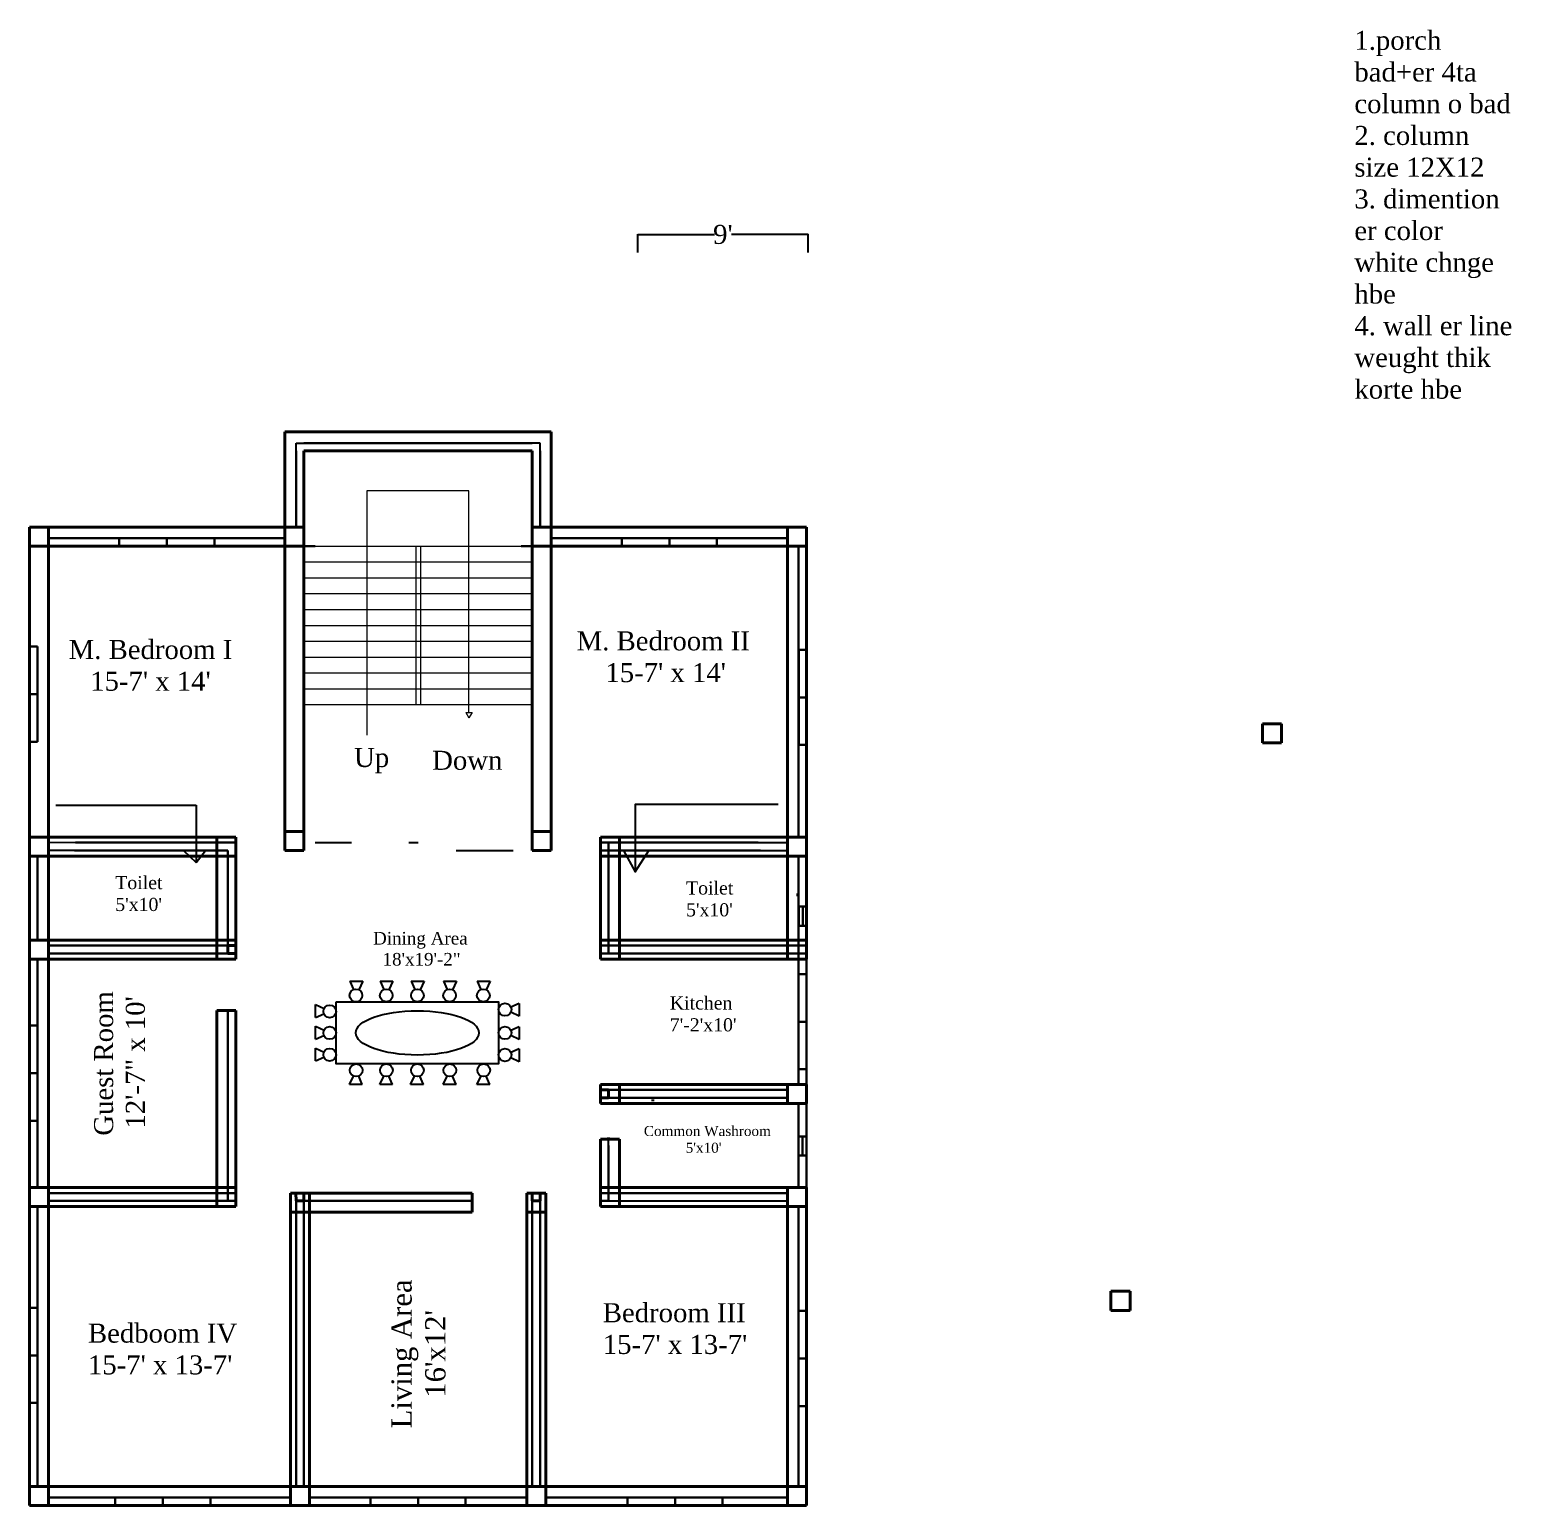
# Model space of a CAD drawing. Header units: inches. Extents: x -79350 to 491628, y -93215 to 155882.
# Drawn here: x 4315 to 5250, y -9090 to -8159 of the extents above; entities that cross this region are included whole.
import ezdxf

# ---------------------------------------------------------------- set-up
doc = ezdxf.new("R2010")
doc.units = ezdxf.units.IN
doc.header["$MEASUREMENT"] = 0
doc.layers.get('0').update_dxf_attribs({"lineweight": 30})
doc.layers.add('Column', color=1, linetype='Continuous', lineweight=30)
doc.layers.add('Letter', color=7, linetype='Continuous', lineweight=20)
doc.layers.add('Door', color=7, linetype='Continuous', lineweight=40, true_color=0x763422)
doc.layers.add('Window', color=7, linetype='Continuous', lineweight=30, true_color=0x6b99dd)
for name, color, linetype in [('Furnitures', 30, 'Continuous'), ('Stairs', 7, 'Continuous'), ('Wall', 7, 'Continuous')]:
    doc.layers.add(name, color=color, linetype=linetype)
doc.styles.get("Standard").update_dxf_attribs({"font": 'times.ttf', "height": 12})
doc.dimstyles.get("Standard").update_dxf_attribs({"dimtxt": 0.1805, "dimasz": 0.18, "dimexe": 0.18, "dimexo": 0.0625, "dimgap": 0.09, "dimtad": 0, "dimdec": 0, "dimzin": 0, "dimdsep": 46, "dimlunit": 3, "dimtxsty": 'Standard', "dimblk": 'OPEN90', "dimcen": 0.09, "dimadec": 0, "dimazin": 0, "dimtfac": 1, "dimtdec": 0, "dimtofl": 0, "dimtmove": 0, "dimatfit": 3, "dimldrblk": 'OPEN90', "dimfxl": 1, "dimtolj": 1, "dimtzin": 0, "dimarcsym": 0})

# ---------------------------------------------------------------- blocks, each defined once
blk = doc.blocks.new('_Open90')
at = {"color": 0, "linetype": 'ByBlock', "lineweight": -2}
for p, q in [((0, 0), (-1, 0)), ((-0.5, 0.5), (0, 0)), ((0, 0), (-0.5, -0.5))]:
    blk.add_line(p, q, dxfattribs=at)
blk = doc.blocks.new('*D200')
at = {"layer": 'Defpoints', "color": 0, "transparency": 16777216}
for p in [(4806, -8288.5), (4698.5, -8300), (4806, -8300)]:
    blk.add_point(p, dxfattribs=at)
at = {"layer": 'Furnitures', "color": 0, "lineweight": -2, "transparency": 16777216}
for p, q in [((4698.5, -8299.94), (4698.5, -8288.32)), ((4698.68, -8288.5), (4746.86, -8288.5)), ((4805.82, -8288.5), (4757.64, -8288.5)), ((4806, -8299.94), (4806, -8288.32))]:
    blk.add_line(p, q, dxfattribs=at)
at = {"layer": 'Furnitures', "color": 0, "lineweight": -2, "transparency": 16777216, "xscale": 0.18, "yscale": 0.18, "zscale": 0.18, "rotation": 180}
blk.add_blockref('_Open90', (4698.5, -8288.5), dxfattribs=at)
at = {"layer": 'Furnitures', "color": 0, "lineweight": -2, "transparency": 16777216, "xscale": 0.18, "yscale": 0.18, "zscale": 0.18}
blk.add_blockref('_Open90', (4806, -8288.5), dxfattribs=at)
at = {"layer": 'Furnitures', "color": 0, "transparency": 16777216, "insert": (4752.25, -8288.5), "char_height": 12, "attachment_point": 5}
blk.add_mtext("\\A1;9'", dxfattribs=at)

msp = doc.modelspace()

# ---------------------------------------------------------------- linework, layer by layer
for p, q in [((4488, -8420), (4632, -8420)), ((4632, -8420), (4632, -8420)), ((4483, -8473), (4483, -8424.96)), ((4488, -8480), (4488, -8424.96)), ((4488, -8425), (4632, -8425)), ((4632, -8480), (4632, -8424.96)), ((4637, -8473), (4637, -8424.96)), ((4315, -8485), (4315, -8480)), ((4315, -8485), (4315, -9085)), ((4476, -8480), (4327, -8480)), ((4488, -8485), (4327, -8485)), ((4488, -8480), (4488, -8485)), ((4488, -8485), (4488, -8672)), ((4495, -8485), (4488, -8485)), ((4625, -8485), (4632, -8485)), ((4632, -8480), (4632, -8485)), ((4632, -8672), (4632, -8485)), ((4800, -8485), (4632, -8485)), ((4793, -8480), (4644, -8480)), ((4800, -8668.5), (4800, -8485)), ((4805, -8485), (4805, -8480)), ((4805, -9085), (4805, -8485)), ((4445, -8672), (4344, -8672)), ((4344, -8672), (4440, -8672)), ((4488, -8672), (4487.88, -8672)), ((4774.58, -8672), (4675, -8672)), ((4320, -8680.5), (4320, -8733.5)), ((4440, -8677), (4343.33, -8677)), ((4343.33, -8677), (4440, -8677)), ((4440, -8677), (4440, -8742)), ((4445, -8677), (4445, -8742)), ((4776, -8677), (4675, -8677)), ((4675, -8677), (4675, -8742)), ((4776, -8677), (4680, -8677)), ((4680, -8677), (4680, -8737)), ((4800, -8824.5), (4800, -8680.5)), ((4327, -8737), (4440, -8737)), ((4800, -8737), (4680, -8737)), ((4320, -8745.5), (4320, -8889.5)), ((4327, -8742), (4440, -8742)), ((4800, -8742), (4680, -8742)), ((4440, -8778), (4440, -8893)), ((4445, -8778), (4445, -8893)), ((4680, -8828), (4793, -8828)), ((4680, -8833), (4793, -8833)), ((4800, -8889.5), (4800, -8836.5)), ((4675, -8863), (4675, -8893)), ((4680, -8863), (4680, -8893)), ((4327, -8893), (4445, -8893)), ((4482.99, -8893), (4488, -8893)), ((4632, -8893), (4637, -8893)), ((4675, -8893), (4793, -8893)), ((4320, -8901.5), (4320, -9078)), ((4327, -8898), (4445, -8898)), ((4483, -8898), (4483, -9078)), ((4488, -8898), (4488, -9078)), ((4488, -8898), (4594.01, -8898)), ((4632, -9078), (4632, -8898)), ((4637, -9078), (4637, -8898)), ((4800, -9078), (4800, -8901.5)), ((4315, -9085), (4315, -9090)), ((4320, -9090), (4315, -9090)), ((4320, -9090), (4800, -9090)), ((4327, -9085), (4479.5, -9085)), ((4491.5, -9085), (4628.5, -9085)), ((4640.5, -9085), (4793, -9085)), ((4800, -9090), (4805, -9090)), ((4805, -9085), (4805, -9090))]:
    msp.add_line(p, q)
at = {"lineweight": 20}
for p, q in [((4592.1, -8450.07), (4527.61, -8450.07)), ((4527.61, -8450.07), (4527.61, -8604.24)), ((4592.1, -8589.97), (4592.1, -8450.07)), ((4495, -8485), (4625, -8485)), ((4558.5, -8485), (4558.5, -8585)), ((4561.5, -8485), (4561.5, -8585)), ((4488, -8495), (4632, -8495)), ((4488, -8505), (4632, -8505)), ((4488, -8515), (4632, -8515)), ((4488, -8525), (4632, -8525)), ((4488, -8535), (4632, -8535)), ((4488, -8545), (4632, -8545)), ((4488, -8555), (4632, -8555)), ((4488, -8565), (4632, -8565)), ((4488, -8575), (4632, -8575)), ((4488, -8585), (4632, -8585)), ((4590.06, -8589.97), (4594.1, -8589.97)), ((4590.06, -8589.97), (4592.1, -8593.4)), ((4594.1, -8589.97), (4592.1, -8593.4))]:
    msp.add_line(p, q, dxfattribs=at)
at = {"color": 200, "lineweight": 20}
msp.add_line((4592.1, -8593.4), (4592.1, -8593.4), dxfattribs=at)
at = {"color": 39, "lineweight": 25}
for p, q in [((4516.92, -8759.45), (4525.06, -8759.45)), ((4516.92, -8759.45), (4519.22, -8764.75)), ((4525.06, -8759.45), (4522.53, -8764.8)), ((4536.02, -8759.4), (4544.15, -8759.4)), ((4536.02, -8759.4), (4538.31, -8764.71)), ((4544.15, -8759.4), (4541.62, -8764.76)), ((4555.65, -8759.4), (4563.79, -8759.4)), ((4555.65, -8759.4), (4557.95, -8764.71)), ((4563.79, -8759.4), (4561.26, -8764.76)), ((4576, -8759.4), (4584.13, -8759.4)), ((4576, -8759.4), (4578.29, -8764.71)), ((4584.13, -8759.4), (4581.6, -8764.76)), ((4597.25, -8759.4), (4605.38, -8759.4)), ((4597.25, -8759.4), (4599.55, -8764.71)), ((4605.38, -8759.4), (4602.85, -8764.76)), ((4495.3, -8782.33), (4495.3, -8774.2)), ((4495.3, -8774.2), (4500.66, -8776.73)), ((4623.78, -8773.43), (4618.48, -8775.73)), ((4623.78, -8773.43), (4623.78, -8781.57)), ((4495.3, -8782.33), (4500.6, -8780.04)), ((4623.78, -8781.57), (4618.43, -8779.04)), ((4495.3, -8795.89), (4495.3, -8787.76)), ((4495.3, -8787.76), (4500.66, -8790.29)), ((4495.3, -8795.89), (4500.6, -8793.59)), ((4623.78, -8796.25), (4618.43, -8793.71)), ((4623.78, -8788.11), (4618.48, -8790.41)), ((4623.78, -8788.11), (4623.78, -8796.25)), ((4495.3, -8809.71), (4495.3, -8801.57)), ((4495.3, -8801.57), (4500.66, -8804.1)), ((4623.78, -8802.07), (4618.48, -8804.37)), ((4623.78, -8802.07), (4623.78, -8810.21)), ((4495.3, -8809.71), (4500.6, -8807.41)), ((4623.78, -8810.21), (4618.43, -8807.68)), ((4516.69, -8824.6), (4519.22, -8819.24)), ((4524.82, -8824.6), (4522.53, -8819.29)), ((4535.79, -8824.6), (4538.32, -8819.24)), ((4543.93, -8824.6), (4541.63, -8819.29)), ((4555.3, -8824.6), (4557.83, -8819.24)), ((4563.43, -8824.6), (4561.14, -8819.29)), ((4575.77, -8824.6), (4578.3, -8819.24)), ((4583.91, -8824.6), (4581.61, -8819.29)), ((4597.15, -8824.6), (4599.68, -8819.24)), ((4605.29, -8824.6), (4602.99, -8819.29)), ((4524.82, -8824.6), (4516.69, -8824.6)), ((4543.93, -8824.6), (4535.79, -8824.6)), ((4563.43, -8824.6), (4555.3, -8824.6)), ((4583.91, -8824.6), (4575.77, -8824.6)), ((4605.29, -8824.6), (4597.15, -8824.6))]:
    msp.add_line(p, q, dxfattribs=at)
msp.add_lwpolyline([(4508.3, -8772.4), (4610.79, -8772.4), (4610.79, -8811.6), (4508.3, -8811.6)], close=True, dxfattribs=at)
for centre in [(4520.81, -8768.43), (4539.91, -8768.39), (4559.54, -8768.39), (4579.89, -8768.39), (4601.14, -8768.39), (4504.29, -8778.44), (4614.8, -8777.32), (4504.29, -8792), (4614.8, -8792), (4504.29, -8805.82), (4614.8, -8805.96), (4520.93, -8815.61), (4540.04, -8815.61), (4559.54, -8815.61), (4580.02, -8815.61), (4601.4, -8815.61)]:
    msp.add_circle(centre, 4.01, dxfattribs=at)
at = {"layer": 'Column'}
for p, q in [((4632, -8420), (4632, -8420)), ((4315, -8484.96), (4315, -8480)), ((4488, -8484.96), (4483, -8484.96)), ((4488, -8480), (4488, -8484.96)), ((4632, -8484.96), (4632, -8480)), ((4637, -8484.96), (4632, -8484.96)), ((4805, -8484.96), (4800, -8484.96)), ((4805, -8480), (4805, -8484.96)), ((4315, -8676.96), (4315, -8672)), ((4488, -8677), (4488, -8672)), ((4632, -8671.71), (4632, -8677)), ((4680, -8672), (4675, -8672)), ((4675, -8672), (4675, -8677)), ((4680, -8672), (4680, -8677)), ((4805, -8672), (4805, -8677)), ((4675, -8677), (4680, -8677)), ((4315, -8737), (4315, -8742)), ((4440, -8742), (4440, -8737)), ((4445, -8737), (4445, -8742)), ((4679.99, -8737), (4674.99, -8737)), ((4674.99, -8737), (4674.99, -8742)), ((4679.99, -8737), (4679.99, -8742)), ((4805, -8737), (4800, -8737)), ((4800, -8737), (4800, -8742)), ((4805, -8737), (4805, -8742)), ((4674.99, -8742), (4679.99, -8742)), ((4680, -8742), (4680, -8742.05)), ((4800, -8742), (4805, -8742)), ((4675, -8828), (4680, -8828)), ((4675, -8833), (4675, -8828)), ((4680, -8828), (4680, -8833)), ((4805, -8828), (4805, -8833)), ((4680, -8833), (4675, -8833)), ((4315, -8893), (4315, -8898)), ((4440, -8893), (4445, -8893)), ((4440, -8897.96), (4440, -8893)), ((4445, -8893), (4445, -8897.96)), ((4482.99, -8893), (4488, -8893)), ((4483, -8898), (4482.99, -8893)), ((4488, -8893), (4488, -8898)), ((4632, -8893), (4637, -8893)), ((4632, -8893), (4632, -8898)), ((4637, -8893), (4637, -8898)), ((4675, -8893), (4680, -8893)), ((4675, -8897.96), (4675, -8893)), ((4680, -8893), (4680, -8897.96)), ((4805, -8893), (4805, -8898)), ((4445, -8897.96), (4440, -8897.96)), ((4488, -8898), (4483, -8898)), ((4637, -8898), (4632, -8898)), ((4680, -8897.96), (4675, -8897.96)), ((4315, -9085), (4315, -9090)), ((4315, -9090), (4320, -9090)), ((4483, -9090), (4488, -9090)), ((4632, -9090), (4637, -9090)), ((4800, -9090), (4805, -9090)), ((4805, -9085), (4805, -9090))]:
    msp.add_line(p, q, dxfattribs=at)
at = {"layer": 'Column', "lineweight": 40}
for p, q in [((4327, -8473), (4315, -8473)), ((4315, -8473), (4315, -8485)), ((4327, -8485), (4327, -8473)), ((4488, -8473), (4476, -8473)), ((4476, -8473), (4476, -8485)), ((4488, -8485), (4488, -8473)), ((4644, -8473), (4632, -8473)), ((4632, -8473), (4632, -8485)), ((4644, -8485), (4644, -8473)), ((4805, -8473), (4793, -8473)), ((4793, -8473), (4793, -8485)), ((4805, -8485), (4805, -8473)), ((4315, -8480), (4315, -8485)), ((4315, -8485), (4327, -8485)), ((4327, -8485), (4327, -8480)), ((4476, -8485), (4488, -8485)), ((4632, -8485), (4644, -8485)), ((4793, -8485), (4805, -8485)), ((5104.5, -8597), (5092.5, -8597)), ((5092.5, -8597), (5092.5, -8609)), ((5104.5, -8609), (5104.5, -8597)), ((5092.5, -8609), (5104.5, -8609)), ((4327, -8668.5), (4315, -8668.5)), ((4315, -8668.5), (4315, -8680.5)), ((4327, -8680.5), (4327, -8668.5)), ((4445, -8668.5), (4433, -8668.5)), ((4433, -8668.5), (4433, -8680.5)), ((4445, -8680.5), (4445, -8668.5)), ((4488, -8665), (4476, -8665)), ((4476, -8665), (4476, -8677)), ((4488, -8665), (4488, -8677)), ((4488, -8677), (4488, -8665)), ((4632, -8677), (4632, -8665)), ((4644, -8665), (4632, -8665)), ((4632, -8665), (4632, -8677)), ((4644, -8677), (4644, -8665)), ((4687, -8668.5), (4675, -8668.5)), ((4675, -8668.5), (4675, -8680.5)), ((4687, -8680.5), (4687, -8668.5)), ((4805, -8668.5), (4793, -8668.5)), ((4793, -8668.5), (4793, -8680.5)), ((4805, -8680.5), (4805, -8668.5)), ((4315, -8680.5), (4327, -8680.5)), ((4433, -8680.5), (4445, -8680.5)), ((4476, -8677), (4488, -8677)), ((4632, -8677), (4644, -8677)), ((4675, -8680.5), (4687, -8680.5)), ((4793, -8680.5), (4805, -8680.5)), ((4327, -8733.5), (4315, -8733.5)), ((4315, -8733.5), (4315, -8745.5)), ((4327, -8745.5), (4327, -8733.5)), ((4445, -8733.5), (4433, -8733.5)), ((4433, -8733.5), (4433, -8745.5)), ((4445, -8745.5), (4445, -8733.5)), ((4686.99, -8733.5), (4674.99, -8733.5)), ((4674.99, -8733.5), (4674.99, -8745.5)), ((4686.99, -8745.5), (4686.99, -8733.5)), ((4805, -8733.5), (4793, -8733.5)), ((4793, -8733.5), (4793, -8745.5)), ((4805, -8745.5), (4805, -8733.5)), ((4315, -8745.5), (4327, -8745.5)), ((4433, -8745.5), (4445, -8745.5)), ((4674.99, -8745.5), (4686.99, -8745.5)), ((4793, -8745.5), (4805, -8745.5)), ((4687, -8824.5), (4675, -8824.5)), ((4675, -8824.5), (4675, -8836.5)), ((4687, -8836.5), (4687, -8824.5)), ((4805, -8824.5), (4793, -8824.5)), ((4793, -8824.5), (4793, -8836.5)), ((4805, -8836.5), (4805, -8824.5)), ((4675, -8836.5), (4687, -8836.5)), ((4793, -8836.5), (4805, -8836.5)), ((4327, -8889.5), (4315, -8889.5)), ((4315, -8889.5), (4315, -8901.5)), ((4327, -8901.5), (4327, -8889.5)), ((4445, -8889.48), (4433, -8889.48)), ((4433, -8889.48), (4433, -8901.48)), ((4445, -8901.48), (4445, -8889.48)), ((4491.5, -8893), (4479.5, -8893)), ((4479.5, -8893), (4479.5, -8905)), ((4491.5, -8905), (4491.5, -8893)), ((4640.5, -8893), (4628.5, -8893)), ((4628.5, -8893), (4628.5, -8905)), ((4640.5, -8905), (4640.5, -8893)), ((4687, -8889.48), (4675, -8889.48)), ((4675, -8889.48), (4675, -8901.48)), ((4687, -8901.48), (4687, -8889.48)), ((4805, -8889.5), (4793, -8889.5)), ((4793, -8889.5), (4793, -8901.5)), ((4805, -8901.5), (4805, -8889.5)), ((4315, -8901.5), (4327, -8901.5)), ((4433, -8901.48), (4445, -8901.48)), ((4479.5, -8905), (4491.5, -8905)), ((4628.5, -8905), (4640.5, -8905)), ((4675, -8901.48), (4687, -8901.48)), ((4793, -8901.5), (4805, -8901.5)), ((5009, -8955), (4997, -8955)), ((4997, -8955), (4997, -8967)), ((5009, -8967), (5009, -8955)), ((4997, -8967), (5009, -8967)), ((4327, -9078), (4315, -9078)), ((4315, -9078), (4315, -9090)), ((4327, -9090), (4327, -9078)), ((4491.5, -9078), (4479.5, -9078)), ((4479.5, -9078), (4479.5, -9090)), ((4491.5, -9090), (4491.5, -9078)), ((4640.5, -9078), (4628.5, -9078)), ((4628.5, -9078), (4628.5, -9090)), ((4640.5, -9090), (4640.5, -9078)), ((4805, -9078), (4793, -9078)), ((4793, -9078), (4793, -9090)), ((4805, -9090), (4805, -9078)), ((4315, -9090), (4327, -9090)), ((4479.5, -9090), (4491.5, -9090)), ((4628.5, -9090), (4640.5, -9090)), ((4793, -9090), (4805, -9090))]:
    msp.add_line(p, q, dxfattribs=at)
at = {"layer": 'Column', "color": 1, "lineweight": 40}
for p, q in [((4440, -8737), (4445, -8737)), ((4440, -8737), (4440, -8742)), ((4445, -8737), (4445, -8742)), ((4440, -8742), (4445, -8742))]:
    msp.add_line(p, q, dxfattribs=at)
at = {"layer": 'Door'}
for p, q in [((4315, -8672), (4315, -8676.96)), ((4488, -8672), (4488, -8677)), ((4632, -8672), (4632, -8671.71)), ((4632, -8672), (4632, -8677)), ((4805, -8672), (4805, -8677)), ((4798.58, -8705), (4799.58, -8705)), ((4440, -8742), (4440, -8737)), ((4445, -8737), (4445, -8741.77)), ((4445, -8742), (4445, -8737)), ((4680, -8828), (4675, -8828)), ((4675, -8833), (4675, -8828)), ((4680, -8833), (4680, -8828)), ((4680, -8833), (4675, -8833)), ((4675, -8833), (4680, -8833)), ((4708, -8835), (4708, -8834)), ((4675, -8859), (4680, -8859)), ((4675, -8859), (4680, -8859)), ((4680, -8858), (4680, -8859)), ((4488, -8893), (4482.99, -8893)), ((4482.99, -8893), (4482.99, -8893)), ((4483, -8898), (4482.99, -8893)), ((4488, -8898), (4488, -8893)), ((4637, -8893), (4632, -8893)), ((4632, -8893), (4632, -8898)), ((4637, -8898), (4637, -8893)), ((4483, -8898), (4488, -8898)), ((4632, -8898), (4637, -8898))]:
    msp.add_line(p, q, dxfattribs=at)
msp.add_arc((4484.27, -8894.61), 39.41, 184.88382, 184.93654, dxfattribs=at)
at = {"layer": 'Furnitures', "color": 39, "lineweight": 25}
msp.add_ellipse((4559.54, -8792), major_axis=(38.81, 0), ratio=0.360547, dxfattribs=at)
at = {"layer": 'Wall', "color": 7, "lineweight": 40}
for p, q in [((4476, -8473), (4476, -8413)), ((4476, -8413), (4644, -8413)), ((4644, -8413), (4644, -8473)), ((4488, -8473), (4488, -8425)), ((4488, -8425), (4632, -8425)), ((4632, -8425), (4632, -8473)), ((4327, -8473), (4476, -8473)), ((4644, -8473), (4793, -8473)), ((4315, -8485), (4315, -8668.5)), ((4327, -8485), (4476, -8485)), ((4327, -8485), (4327, -8668.5)), ((4476, -8485), (4476, -8665)), ((4488, -8665), (4488, -8485)), ((4632, -8484.96), (4632, -8665)), ((4644, -8484.96), (4644, -8665)), ((4793, -8485), (4644, -8485)), ((4793, -8485), (4793, -8668.5)), ((4805, -8484.96), (4805, -8668.5)), ((4433, -8668.5), (4327, -8668.5)), ((4476, -8665), (4488, -8665)), ((4644, -8665), (4632, -8665)), ((4687, -8668.5), (4793, -8668.5)), ((4315, -8680.5), (4315, -8733.5)), ((4327, -8680.5), (4327, -8733.5)), ((4327, -8680.5), (4433, -8680.5)), ((4433, -8680.5), (4433, -8733.5)), ((4445, -8680.5), (4445, -8733.5)), ((4675, -8680.5), (4675, -8733.5)), ((4687, -8680.5), (4687, -8733.5)), ((4793, -8680.5), (4687, -8680.5)), ((4793, -8680.5), (4793, -8733.5)), ((4805, -8680.5), (4805, -8733.5)), ((4433, -8733.5), (4327, -8733.5)), ((4686.99, -8733.5), (4793, -8733.5)), ((4315, -8745.5), (4315, -8889.5)), ((4327, -8745.5), (4433, -8745.5)), ((4327, -8745.5), (4327, -8889.5)), ((4793, -8745.5), (4686.99, -8745.5)), ((4433, -8889.48), (4433, -8778)), ((4433, -8778), (4445, -8778)), ((4445, -8778), (4445, -8889.48)), ((4687, -8824.5), (4793, -8824.5)), ((4793, -8836.5), (4687, -8836.5)), ((4675, -8889.48), (4675, -8859)), ((4687, -8859), (4675, -8859)), ((4687, -8889.48), (4687, -8859)), ((4327, -8889.5), (4433, -8889.48)), ((4594, -8893), (4491.5, -8893)), ((4594, -8905), (4594, -8893)), ((4793, -8889.5), (4687, -8889.5)), ((4315, -8901.5), (4315, -9078)), ((4433, -8901.48), (4327, -8901.5)), ((4327, -8901.5), (4327, -9078)), ((4479.5, -9078), (4479.5, -8905)), ((4491.5, -9078), (4491.5, -8905)), ((4491.5, -8905), (4594, -8905)), ((4628.5, -8905), (4628.5, -9078)), ((4640.5, -9078), (4640.5, -8905)), ((4793, -8901.5), (4687, -8901.5)), ((4793, -9078), (4793, -8901.5)), ((4805, -8901.5), (4805, -9078)), ((4327, -9078), (4479.5, -9078)), ((4491.5, -9078), (4628.5, -9078)), ((4640.5, -9078), (4793, -9078)), ((4327, -9090), (4479.5, -9090)), ((4628.5, -9090), (4491.5, -9090)), ((4793, -9090), (4640.5, -9090))]:
    msp.add_line(p, q, dxfattribs=at)
at = {"layer": 'Wall'}
for p, q in [((4483, -8424.96), (4483, -8420)), ((4483, -8420), (4488, -8420)), ((4637, -8420), (4632, -8420)), ((4637, -8424.96), (4637, -8420)), ((4482.88, -8485), (4482.88, -8484.96)), ((4331.5, -8648.5), (4420, -8648.5)), ((4420, -8648.5), (4420, -8684.5)), ((4344, -8672), (4327, -8672.1)), ((4445, -8677), (4445, -8672)), ((4495, -8672), (4518.08, -8672)), ((4554.08, -8672), (4560, -8672)), ((4774.58, -8672), (4793, -8672)), ((4343.33, -8677), (4327, -8677)), ((4426, -8677), (4412, -8677)), ((4412, -8677), (4420, -8684.5)), ((4420, -8684.5), (4426, -8677)), ((4584, -8677), (4620, -8677)), ((4776, -8677), (4793, -8677)), ((4440, -8778), (4445, -8778)), ((4675, -8863), (4675, -8859)), ((4680, -8863), (4680, -8859)), ((4488, -8893), (4594, -8893)), ((4594, -8897.96), (4594, -8893)), ((4680, -8897.96), (4793, -8897.96))]:
    msp.add_line(p, q, dxfattribs=at)
at = {"layer": 'Wall', "color": 1, "lineweight": 40}
for p, q in [((4315, -8677), (4315, -8672)), ((4488, -8672), (4488, -8677)), ((4315, -8742), (4315, -8737))]:
    msp.add_line(p, q, dxfattribs=at)
at = {"layer": 'Wall'}
msp.add_lwpolyline([(4787, -8648), (4697, -8648), (4697, -8690.5), (4705.5, -8677), (4689.5, -8677), (4697, -8690.5)], dxfattribs=at)
at = {"layer": 'Window'}
for p, q in [((4371.5, -8480), (4431.5, -8480)), ((4371.5, -8485), (4371.5, -8480)), ((4431.5, -8485), (4371.5, -8485)), ((4401.5, -8480), (4401.5, -8485)), ((4431.5, -8480), (4431.5, -8485)), ((4688.5, -8480), (4748.5, -8480)), ((4688.5, -8485), (4688.5, -8480)), ((4748.5, -8485), (4688.5, -8485)), ((4718.5, -8480), (4718.5, -8485)), ((4748.5, -8480), (4748.5, -8485)), ((4315, -8608.41), (4315, -8548.41)), ((4315, -8548.41), (4320, -8548.41)), ((4320, -8548.41), (4320, -8608.41)), ((4800.08, -8610.41), (4800.08, -8550.41)), ((4800.08, -8550.41), (4805.08, -8550.41)), ((4805.08, -8550.41), (4805.08, -8610.41)), ((4320, -8578.41), (4315, -8578.41)), ((4805.08, -8580.41), (4800.08, -8580.41)), ((4320, -8608.41), (4315, -8608.41)), ((4805.08, -8610.41), (4800.08, -8610.41)), ((4800.08, -8724.41), (4800.08, -8712.41)), ((4800.08, -8712.41), (4805.08, -8712.41)), ((4800.08, -8712.41), (4800.08, -8724.41)), ((4802.58, -8712.41), (4802.58, -8724.41)), ((4805.08, -8712.41), (4805.08, -8724.41)), ((4805.08, -8712.41), (4805.08, -8724.41)), ((4805.08, -8712.41), (4805.08, -8724.41)), ((4805.08, -8712.41), (4805.08, -8724.41)), ((4805.08, -8724.41), (4800.08, -8724.41)), ((4800, -8815), (4800, -8755)), ((4800, -8755), (4805, -8755)), ((4805, -8755), (4805, -8815)), ((4315, -8847.41), (4315, -8787.41)), ((4315, -8787.41), (4320, -8787.41)), ((4320, -8787.41), (4320, -8847.41)), ((4800, -8785), (4805, -8785)), ((4805, -8815), (4805, -8810)), ((4320, -8817.41), (4315, -8817.41)), ((4805, -8815), (4800, -8815)), ((4320, -8847.41), (4315, -8847.41)), ((4800, -8869.41), (4800, -8857.41)), ((4800, -8857.41), (4805, -8857.41)), ((4800, -8857.41), (4800, -8869.41)), ((4802.5, -8857.41), (4802.5, -8869.41)), ((4805, -8857.41), (4805, -8869.41)), ((4805, -8857.41), (4805, -8869.41)), ((4805, -8857.41), (4805, -8869.41)), ((4805, -8857.41), (4805, -8869.41)), ((4805, -8869.41), (4800, -8869.41)), ((4315, -9025.41), (4315, -8965.41)), ((4315, -8965.41), (4320, -8965.41)), ((4320, -8965.41), (4320, -9025.41)), ((4800, -9027.41), (4800, -8967.41)), ((4800, -8967.41), (4805, -8967.41)), ((4805, -8967.41), (4805, -9027.41)), ((4320, -8995.41), (4315, -8995.41)), ((4805, -8997.41), (4800, -8997.41)), ((4320, -9025.41), (4315, -9025.41)), ((4805, -9027.41), (4800, -9027.41)), ((4369, -9085), (4429, -9085)), ((4369, -9090), (4369, -9085)), ((4429, -9090), (4369, -9090)), ((4399, -9085), (4399, -9090)), ((4429, -9085), (4429, -9090)), ((4530, -9085), (4590, -9085)), ((4530, -9090), (4530, -9085)), ((4590, -9090), (4530, -9090)), ((4560, -9085), (4560, -9090)), ((4590, -9085), (4590, -9090)), ((4692.08, -9085), (4752.08, -9085)), ((4692.08, -9090), (4692.08, -9085)), ((4752.08, -9090), (4692.08, -9090)), ((4722.08, -9085), (4722.08, -9090)), ((4752.08, -9085), (4752.08, -9090))]:
    msp.add_line(p, q, dxfattribs=at)

# ---------------------------------------------------------------- texts
at = {"layer": 'Letter', "attachment_point": 1}
for s, width, gutter_width, heights, insert, char_height in [("M. Bedroom II^J    15-7' x 14'", 143.7063, 60, [47.61], (4660, -8538.78), 12), ("M. Bedroom I^J   15-7' x 14'", 143.7063, 60, [47.61], (4339.62, -8544.21), 12), ("Toilet^J5'x10'", 97.678, 41.31, [0], (4369, -8693.11), 8.2616), ("Toilet^J5'x10'", 97.678, 41.31, [0], (4729, -8696.5), 8.2616), ('Dining Area ^J  18\'x19\'-2"', 95.1702, 39.74, [31.53], (4531.58, -8728.35), 7.9471), ("       Kitchen^J       7'-2'x10'", 97.678, 41.31, [0], (4696.89, -8769.02), 8.2616), ("Common Washroom^J           5'x10'", 93.1404, 31.73, [17.19], (4702.39, -8850.71), 6.3452), ("Bedroom III^J15-7' x 13-7'", 143.7063, 60, [47.61], (4676.5, -8962.5), 12), (" Bedboom IV^J 15-7' x 13-7'", 143.7063, 60, [47.61], (4347.25, -8975.38), 12)]:
    msp.add_mtext_dynamic_manual_height_columns(s, width=width, gutter_width=gutter_width, heights=heights, dxfattribs=dict(at, insert=insert, char_height=char_height))
at = {"layer": 'Letter', "attachment_point": 1, "rotation": 90}
for s, width, gutter_width, heights, insert, char_height in [('Guest Room^J 12\'-7" x 10\'', 159.6277, 60, [0], (4355.66, -8856.86), 12), ("Living Area ^J    16'x12'", 153.1953, 63.96, [50.75], (4543.15, -9041.41), 12.7924)]:
    msp.add_mtext_dynamic_manual_height_columns(s, width=width, gutter_width=gutter_width, heights=heights, dxfattribs=dict(at, insert=insert, char_height=char_height))
at = {"layer": 'Stairs', "char_height": 12, "attachment_point": 1}
for s, width, insert in [('Up', 69.7229, (4519.64, -8612.32)), ('Down', 86.0171, (4568.88, -8614.1))]:
    msp.add_mtext_dynamic_manual_height_columns(s, width=width, gutter_width=60, heights=[0], dxfattribs=dict(at, insert=insert))
at = {"layer": 'Wall', "color": 7, "true_color": 0xffffff, "insert": (5150.5, -8160), "char_height": 12, "attachment_point": 1}
msp.add_mtext_dynamic_manual_height_columns('{\\C256;\\c0;1.porch bad+er 4ta column o bad\\P2. column size 12X12\\P3. dimention er color white chnge hbe\\P4. wall er line weught thik korte hbe}', width=99.5, gutter_width=60, heights=[0], dxfattribs=at)

# ---------------------------------------------------------------- dimensions: what is measured, and where the dimension line sits
at = {"layer": 'Furnitures', "color": 7, "true_color": 0xffffff}
dim = msp.add_linear_dim(base=(4806, -8288.5), p1=(4698.5, -8300), p2=(4806, -8300), dimstyle='Standard', dxfattribs=at)
dim.commit()
dim.dimension.update_dxf_attribs({"geometry": '*D200', "text_midpoint": (4752.25, -8288.5)})

doc.saveas('drawing.dxf')
